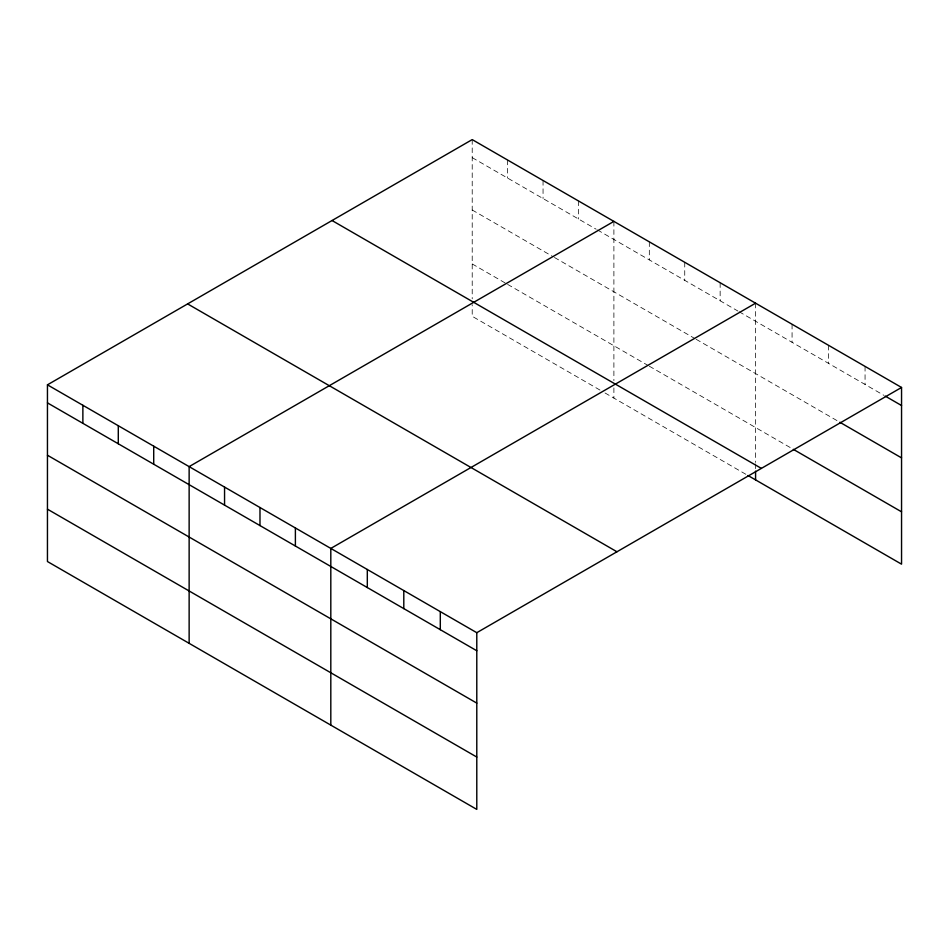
<?xml version="1.0" encoding="UTF-8"?>
<svg xmlns="http://www.w3.org/2000/svg" width="949" height="949" viewBox="0 0 949 949"><rect width="100%" height="100%" fill="white"/><g stroke="black" fill="none" stroke-linecap="round" stroke-linejoin="round"><path stroke-width="0.71" stroke-dasharray="4.75 3.56" d="M472.211 157.641L596.186 229.219M597.443 229.943L737.859 311.011M739.129 311.747L883.934 395.353M472.211 210.002L553.172 256.74M554.441 257.476L694.858 338.544M696.115 339.267L838.631 421.546M472.211 263.941L506.363 283.656M507.632 284.392L648.048 365.46M649.318 366.195L792.071 448.604M599.982 390.063L472.211 316.302L472.211 304.665M605.035 392.981L746.721 474.785M865.061 366.397L865.061 384.452M828.56 345.329L828.56 363.384M792.071 324.261L792.071 342.316M755.57 303.194L755.57 462.448M755.57 463.895L755.57 469.719M720.149 282.743L720.149 300.797M684.739 262.292L684.739 280.346M649.318 241.841L649.318 259.896M613.896 221.39L613.896 380.644M613.896 387.916L613.896 398.094M578.475 200.939L578.475 218.994M543.053 180.488L543.053 198.543M507.632 160.049L507.632 178.092M472.211 139.598L472.211 298.84"/><path stroke-width="1.42" d="M47.45 384.831L476.789 632.698L476.789 809.402L47.45 561.535L47.45 384.831L472.211 139.598L901.55 387.465L901.55 564.169L747.99 475.508M613.896 221.39L189.136 466.623L189.136 643.327M755.57 303.194L330.81 548.427L330.81 725.131M476.789 632.698L901.55 387.465M885.192 396.077L901.55 405.52M839.889 422.269L901.55 457.881M793.328 449.34L901.55 511.819M332.043 220.524L761.383 468.403M187.617 303.905L616.957 551.772M47.45 402.874L476.789 650.753M47.45 455.235L476.789 703.114M47.45 509.174L476.789 757.053M755.57 471.167L755.57 479.897M440.3 611.631L440.3 629.685M403.799 590.563L403.799 608.617M367.31 569.495L367.31 587.55M295.388 527.976L295.388 546.031M259.979 507.525L259.979 525.58M224.557 487.074L224.557 505.129M153.714 446.172L153.714 464.227M118.293 425.721L118.293 443.776M82.871 405.282L82.871 423.325"/></g></svg>
